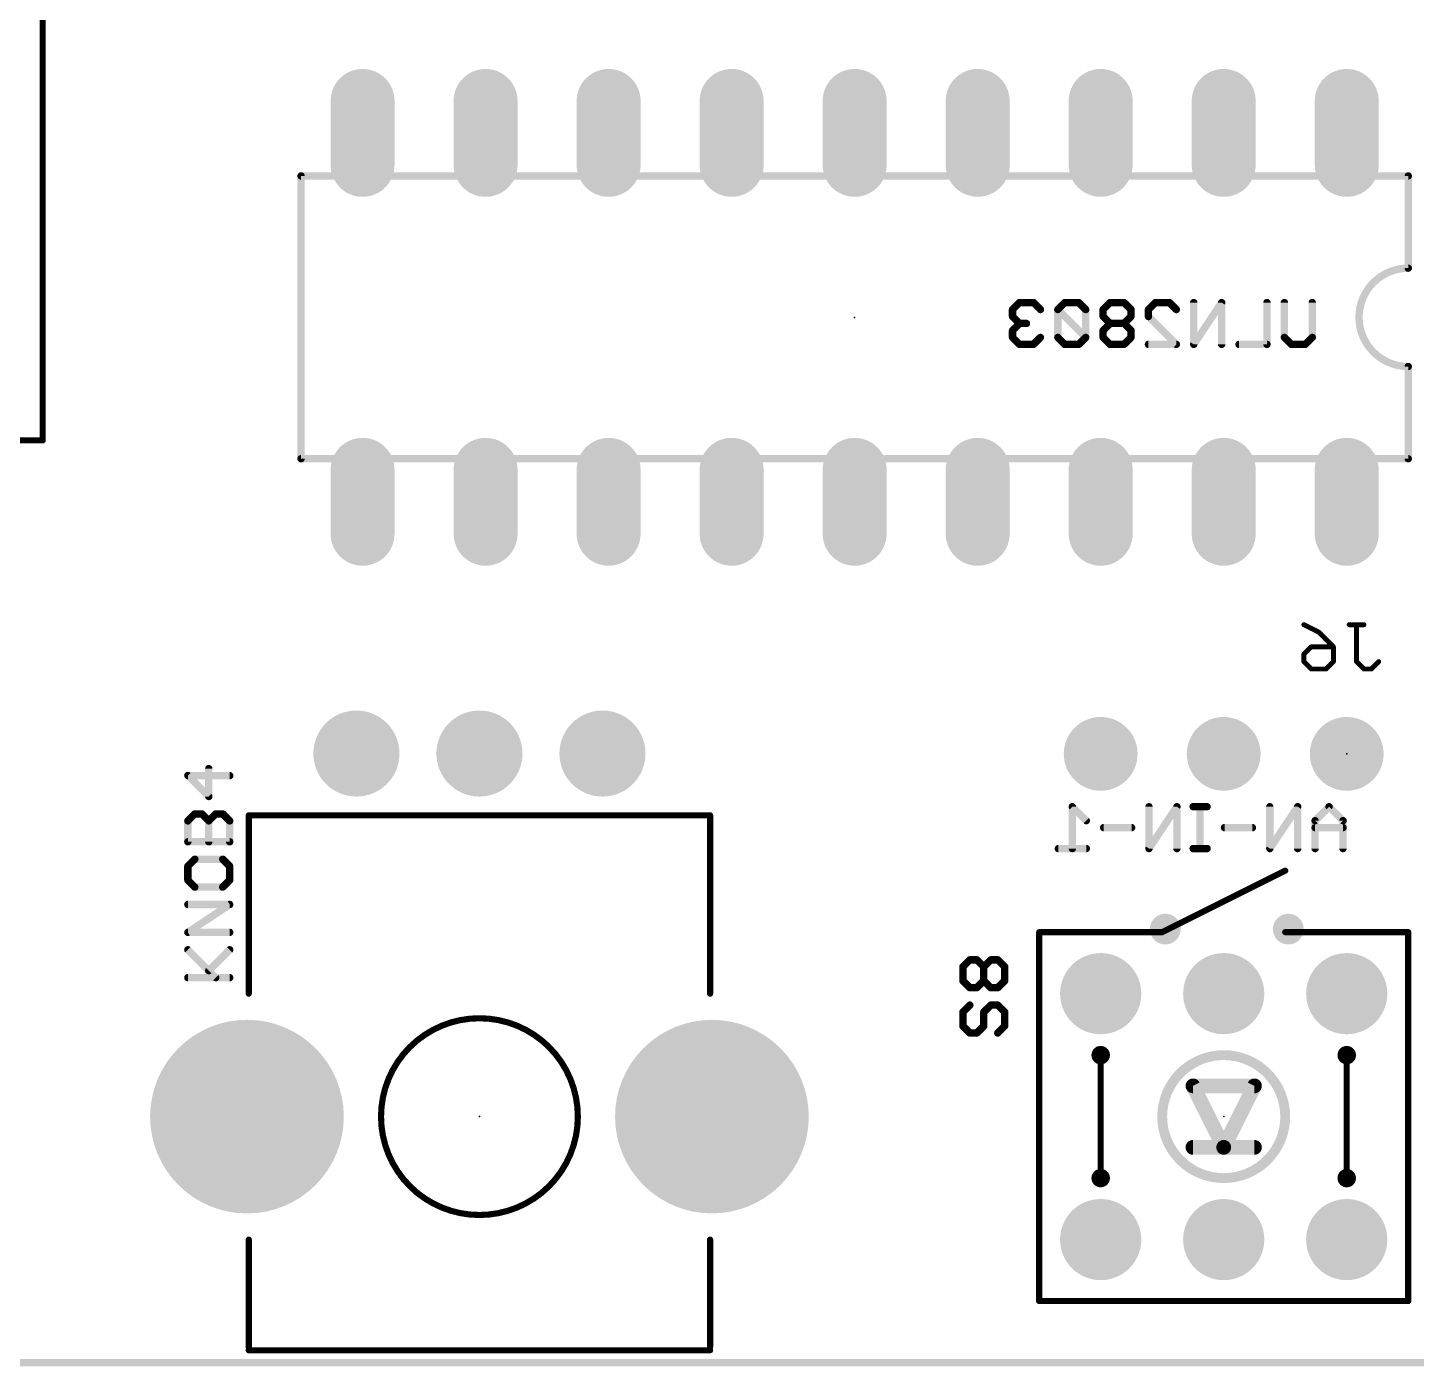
# Model space of a CAD drawing. Extents: x 0 to 144, y 0 to 53.
# Drawn here: x 95.96 to 124.63, y -0.08 to 27.57 of the extents above; entities that cross this region are included whole.
import ezdxf

# ---------------------------------------------------------------- set-up
doc = ezdxf.new("R2010")
doc.units = 0
for name, color, linetype in [('17', 94, 'CONTINUOUS'), ('20', 178, 'CONTINUOUS'), ('21', 250, 'CONTINUOUS'), ('22', 250, 'CONTINUOUS'), ('23', 178, 'CONTINUOUS'), ('24', 178, 'CONTINUOUS'), ('25', 250, 'CONTINUOUS'), ('26', 250, 'CONTINUOUS'), ('28', 250, 'CONTINUOUS'), ('52', 250, 'CONTINUOUS')]:
    doc.layers.add(name, color=color, linetype=linetype)

# ---------------------------------------------------------------- blocks, each defined once
blk = doc.blocks.new('LONGP100')
at = {"const_width": 1}
blk.add_lwpolyline([(-0.5, 0), (0.5, 0)], dxfattribs=at)
at = {"const_width": 0.5}
for points in [[(-0.5, 0.25, 1), (-0.5, -0.25)], [(0.5, -0.25, 1), (0.5, 0.25)]]:
    blk.add_lwpolyline(points, format="xyb", dxfattribs=at)
blk = doc.blocks.new('RECT')
blk.add_solid([(-0.5, -0.5), (0.5, -0.5), (-0.5, 0.5), (0.5, 0.5)])
blk = doc.blocks.new('ROUNDP')
at = {"const_width": 0.5}
blk.add_lwpolyline([(0, -0.25, 1), (0, 0.25, 1), (0, -0.25)], format="xyb", dxfattribs=at)

msp = doc.modelspace()

# ---------------------------------------------------------------- linework, layer by layer
at = {"layer": '20', "const_width": 0.1524}
msp.add_lwpolyline([(3.81, 0), (137.16, 0)], dxfattribs=at)
at = {"layer": '21'}
for points, const_width in [([(100.5523, 11.303, 1), (100.4887, 11.303)], 0.0635), ([(100.5205, 11.3348, 1), (100.5205, 11.2713)], 0.0635), ([(110.0773, 11.303, 1), (110.0138, 11.303)], 0.0635), ([(110.0455, 11.2713, 1), (110.0455, 11.3348)], 0.0635), ([(121.9342, 10.1316, 1), (121.9058, 10.1884)], 0.0635), ([(119.444, 8.8006, 1), (119.444, 9.1054, 1), (119.444, 8.8006)], 0.3302), ([(121.984, 8.8006, 1), (121.984, 9.1054, 1), (121.984, 8.8006)], 0.3302), ([(116.84, 8.9218, 1), (116.84, 8.8582)], 0.0635), ([(116.8718, 8.89, 1), (116.8083, 8.89)], 0.0635), ([(119.3658, 8.9184, 1), (119.3942, 8.8616)], 0.0635), ([(119.38, 8.8582, 1), (119.38, 8.9218)], 0.0635), ([(121.92, 8.9218, 1), (121.92, 8.8582)], 0.0635), ([(124.4918, 8.89, 1), (124.4283, 8.89)], 0.0635), ([(124.46, 8.8582, 1), (124.46, 8.9218)], 0.0635), ([(100.4887, 7.62, 1), (100.5523, 7.62)], 0.0635), ([(110.0138, 7.62, 1), (110.0773, 7.62)], 0.0635), ([(105.283, 3.048, 1), (105.283, 7.112, 1), (105.283, 3.048)], 0.127), ([(118.11, 6.223, 1), (118.11, 6.477, 1), (118.11, 6.223)], 0.127), ([(118.1418, 6.35, 1), (118.0782, 6.35)], 0.0635), ([(120.65, 3.81, 1), (120.65, 6.35, 1), (120.65, 3.81)], 0.2032), ([(123.19, 6.223, 1), (123.19, 6.477, 1), (123.19, 6.223)], 0.127), ([(123.2218, 6.35, 1), (123.1583, 6.35)], 0.0635), ([(120.015, 5.7912, 1), (120.015, 5.6388)], 0.1524), ([(120.0832, 5.7491, 1), (119.9468, 5.6809)], 0.1524), ([(121.3532, 5.6809, 1), (121.2168, 5.7491)], 0.1524), ([(121.285, 5.6388, 1), (121.285, 5.7912)], 0.1524), ([(120.015, 4.5212, 1), (120.015, 4.3688)], 0.1524), ([(120.65, 4.5212, 1), (120.65, 4.3688)], 0.1524), ([(120.65, 4.3688, 1), (120.65, 4.5212)], 0.1524), ([(121.285, 4.3688, 1), (121.285, 4.5212)], 0.1524), ([(120.5818, 4.4791, 1), (120.7182, 4.4109)], 0.1524), ([(120.5818, 4.4109, 1), (120.7182, 4.4791)], 0.1524), ([(118.11, 3.683, 1), (118.11, 3.937, 1), (118.11, 3.683)], 0.127), ([(118.0782, 3.81, 1), (118.1418, 3.81)], 0.0635), ([(123.19, 3.683, 1), (123.19, 3.937, 1), (123.19, 3.683)], 0.127), ([(123.1583, 3.81, 1), (123.2218, 3.81)], 0.0635), ([(100.5523, 2.54, 1), (100.4887, 2.54)], 0.0635), ([(110.0773, 2.54, 1), (110.0138, 2.54)], 0.0635), ([(116.84, 1.3017, 1), (116.84, 1.2383)], 0.0635), ([(116.8083, 1.27, 1), (116.8718, 1.27)], 0.0635), ([(124.4283, 1.27, 1), (124.4918, 1.27)], 0.0635), ([(124.46, 1.2383, 1), (124.46, 1.3017)], 0.0635), ([(100.4887, 0.3175, 1), (100.5523, 0.3175)], 0.0635), ([(100.5205, 0.2858, 1), (100.5205, 0.2223)], 0.0635), ([(110.0138, 0.3175, 1), (110.0773, 0.3175)], 0.0635), ([(110.0455, 0.2223, 1), (110.0455, 0.2858)], 0.0635)]:
    msp.add_lwpolyline(points, format="xyb", dxfattribs=dict(at, const_width=const_width))
for points, const_width in [([(110.0455, 11.303), (100.5205, 11.303)], 0.127), ([(100.5205, 11.303), (100.5205, 7.62)], 0.127), ([(110.0455, 11.303), (110.0455, 7.62)], 0.127), ([(119.38, 8.89), (121.92, 10.16)], 0.127), ([(116.84, 8.89), (116.84, 1.27)], 0.127), ([(116.84, 8.89), (119.38, 8.89)], 0.127), ([(121.92, 8.89), (124.46, 8.89)], 0.127), ([(124.46, 1.27), (124.46, 8.89)], 0.127), ([(118.11, 6.35), (118.11, 3.81)], 0.127), ([(123.19, 6.35), (123.19, 3.81)], 0.127), ([(121.285, 5.715), (120.015, 5.715)], 0.3048), ([(120.015, 5.715), (120.65, 4.445)], 0.3048), ([(120.65, 4.445), (121.285, 5.715)], 0.3048), ([(120.65, 4.445), (120.015, 4.445)], 0.3048), ([(121.285, 4.445), (120.65, 4.445)], 0.3048), ([(100.5205, 2.54), (100.5205, 0.3175)], 0.127), ([(110.0455, 2.54), (110.0455, 0.3175)], 0.127), ([(124.46, 1.27), (116.84, 1.27)], 0.127), ([(100.5205, 0.254), (110.0455, 0.254)], 0.127)]:
    msp.add_lwpolyline(points, dxfattribs=dict(at, const_width=const_width))
at = {"layer": '22'}
for points, const_width in [([(96.266, 36.83), (96.266, 19.05)], 0.127), ([(101.6, 24.511), (124.46, 24.511)], 0.1524), ([(101.6, 24.511), (101.6, 18.669)], 0.1524), ([(124.46, 24.511), (124.46, 22.606)], 0.1524), ([(124.46, 18.669), (124.46, 20.574)], 0.1524), ([(96.266, 19.05), (35.306, 19.05)], 0.127), ([(124.46, 18.669), (101.6, 18.669)], 0.1524)]:
    msp.add_lwpolyline(points, dxfattribs=dict(at, const_width=const_width))
for points, const_width in [([(101.6, 24.5491, 1), (101.6, 24.4729)], 0.0762), ([(101.6381, 24.511, 1), (101.5619, 24.511)], 0.0762), ([(124.4981, 24.511, 1), (124.4219, 24.511)], 0.0762), ([(124.46, 24.4729, 1), (124.46, 24.5491)], 0.0762), ([(124.46, 22.606, 1), (124.46, 20.574)], 0.1524), ([(124.46, 22.5679, 1), (124.46, 22.6441)], 0.0762), ([(124.4219, 22.606, 1), (124.4981, 22.606)], 0.0762), ([(124.4981, 20.574, 1), (124.4219, 20.574)], 0.0762), ([(124.46, 20.5359, 1), (124.46, 20.6121)], 0.0762), ([(96.2343, 19.05, 1), (96.2978, 19.05)], 0.0635), ([(96.266, 19.0183, 1), (96.266, 19.0817)], 0.0635), ([(101.6, 18.7071, 1), (101.6, 18.6309)], 0.0762), ([(101.5619, 18.669, 1), (101.6381, 18.669)], 0.0762), ([(124.4219, 18.669, 1), (124.4981, 18.669)], 0.0762), ([(124.46, 18.6309, 1), (124.46, 18.7071)], 0.0762)]:
    msp.add_lwpolyline(points, format="xyb", dxfattribs=dict(at, const_width=const_width))
at = {"layer": '23'}
for p in [(105.283, 5.08), (120.65, 5.08)]:
    msp.add_point(p, dxfattribs=at)
at = {"layer": '24'}
for p in [(113.03, 21.59), (123.19, 12.573)]:
    msp.add_point(p, dxfattribs=at)
at = {"layer": '25', "const_width": 0.1524}
for points in [[(99.6946, 11.6923), (99.6946, 12.2685)], [(100.1268, 12.1244), (99.2625, 12.1244)], [(99.2625, 12.1244), (99.6946, 11.6923)], [(99.2625, 11.1889), (99.4065, 11.333)], [(99.2625, 10.7568), (99.2625, 11.1889)], [(99.4065, 11.333), (99.5506, 11.333)], [(99.5506, 11.333), (99.6946, 11.1889)], [(99.6946, 11.1889), (99.8387, 11.333)], [(99.6946, 10.7568), (99.6946, 11.1889)], [(99.8387, 11.333), (99.9827, 11.333)], [(99.9827, 11.333), (100.1268, 11.1889)], [(100.1268, 11.1889), (100.1268, 10.7568)], [(100.1268, 10.7568), (99.2625, 10.7568)], [(99.4065, 10.3975), (99.2625, 10.2534)], [(99.2625, 10.2534), (99.2625, 9.9653)], [(99.9827, 10.3975), (99.4065, 10.3975)], [(100.1268, 10.2534), (99.9827, 10.3975)], [(100.1268, 9.9653), (100.1268, 10.2534)], [(99.2625, 9.9653), (99.4065, 9.8212)], [(99.9827, 9.8212), (100.1268, 9.9653)], [(99.4065, 9.8212), (99.9827, 9.8212)], [(99.2625, 8.8857), (100.1268, 9.4619)], [(100.1268, 9.4619), (99.2625, 9.4619)], [(100.1268, 8.8857), (99.2625, 8.8857)], [(99.8387, 7.9502), (99.2625, 8.5264)], [(99.6946, 8.0943), (100.1268, 8.5264)], [(115.2645, 8.1749), (115.4085, 8.3189)], [(115.4085, 8.3189), (115.5526, 8.3189)], [(115.5526, 8.3189), (115.6966, 8.1749)], [(115.6966, 8.1749), (115.8407, 8.3189)], [(115.8407, 8.3189), (115.9847, 8.3189)], [(115.9847, 8.3189), (116.1288, 8.1749)], [(115.2645, 7.8868), (115.2645, 8.1749)], [(115.6966, 7.8868), (115.6966, 8.1749)], [(116.1288, 8.1749), (116.1288, 7.8868)], [(99.2625, 7.9502), (100.1268, 7.9502)], [(115.4085, 7.7427), (115.2645, 7.8868)], [(115.5526, 7.7427), (115.4085, 7.7427)], [(115.6966, 7.8868), (115.5526, 7.7427)], [(115.8407, 7.7427), (115.6966, 7.8868)], [(115.9847, 7.7427), (115.8407, 7.7427)], [(116.1288, 7.8868), (115.9847, 7.7427)], [(115.4085, 7.3834), (115.2645, 7.2394)], [(115.6966, 7.2394), (115.8407, 7.3834)], [(115.8407, 7.3834), (115.9847, 7.3834)], [(115.9847, 7.3834), (116.1288, 7.2394)], [(115.2645, 7.2394), (115.2645, 6.9513)], [(115.6966, 6.9513), (115.6966, 7.2394)], [(116.1288, 7.2394), (116.1288, 6.9513)], [(115.2645, 6.9513), (115.4085, 6.8072)], [(115.4085, 6.8072), (115.5526, 6.8072)], [(115.5526, 6.8072), (115.6966, 6.9513)], [(116.1288, 6.9513), (115.9847, 6.8072)]]:
    msp.add_lwpolyline(points, dxfattribs=at)
at = {"layer": '25', "const_width": 0.0762}
for points in [[(99.7327, 12.2685, 1), (99.6565, 12.2685)], [(99.2894, 12.1514, 1), (99.2355, 12.0975)], [(99.2625, 12.1625, 1), (99.2625, 12.0863)], [(100.1268, 12.0863, 1), (100.1268, 12.1625)], [(99.6677, 11.6653, 1), (99.7216, 11.7192)], [(99.6565, 11.6923, 1), (99.7327, 11.6923)], [(99.2355, 11.2159, 1), (99.2894, 11.162)], [(99.3006, 11.1889, 1), (99.2244, 11.1889)], [(99.4065, 11.3711, 1), (99.4065, 11.2949)], [(99.4335, 11.306, 1), (99.3796, 11.3599)], [(99.5775, 11.3599, 1), (99.5236, 11.306)], [(99.5506, 11.2949, 1), (99.5506, 11.3711)], [(99.7327, 11.1889, 1), (99.6565, 11.1889)], [(99.6677, 11.2159, 1), (99.7216, 11.162)], [(99.6677, 11.162, 1), (99.7216, 11.2159)], [(99.8387, 11.3711, 1), (99.8387, 11.2949)], [(99.8656, 11.306, 1), (99.8117, 11.3599)], [(100.0097, 11.3599, 1), (99.9558, 11.306)], [(99.9827, 11.2949, 1), (99.9827, 11.3711)], [(100.1649, 11.1889, 1), (100.0887, 11.1889)], [(100.0999, 11.162, 1), (100.1537, 11.2159)], [(99.2625, 10.7949, 1), (99.2625, 10.7187)], [(99.2244, 10.7568, 1), (99.3006, 10.7568)], [(99.6565, 10.7568, 1), (99.7327, 10.7568)], [(100.0887, 10.7568, 1), (100.1649, 10.7568)], [(100.1268, 10.7187, 1), (100.1268, 10.7949)], [(99.3006, 10.2534, 1), (99.2244, 10.2534)], [(99.4065, 10.4356, 1), (99.4065, 10.3594)], [(99.4335, 10.3705, 1), (99.3796, 10.4244)], [(100.0097, 10.4244, 1), (99.9558, 10.3705)], [(99.9827, 10.3594, 1), (99.9827, 10.4356)], [(100.1649, 10.2534, 1), (100.0887, 10.2534)], [(99.2355, 10.2803, 1), (99.2894, 10.2265)], [(99.2894, 9.9922, 1), (99.2355, 9.9384)], [(100.0999, 10.2265, 1), (100.1537, 10.2803)], [(100.1537, 9.9384, 1), (100.0999, 9.9922)], [(99.2244, 9.9653, 1), (99.3006, 9.9653)], [(99.4065, 9.8593, 1), (99.4065, 9.7831)], [(99.3796, 9.7943, 1), (99.4335, 9.8482)], [(99.9558, 9.8482, 1), (100.0097, 9.7943)], [(99.9827, 9.7831, 1), (99.9827, 9.8593)], [(100.0887, 9.9653, 1), (100.1649, 9.9653)], [(99.2625, 9.5, 1), (99.2625, 9.4238)], [(100.1479, 9.4302, 1), (100.1057, 9.4936)], [(100.1268, 9.4238, 1), (100.1268, 9.5)], [(99.2413, 8.9174, 1), (99.2836, 8.854)], [(99.2625, 8.9238, 1), (99.2625, 8.8476)], [(100.1268, 8.8476, 1), (100.1268, 8.9238)], [(99.2894, 8.5534, 1), (99.2355, 8.4995)], [(100.1537, 8.4995, 1), (100.0999, 8.5534)], [(115.4085, 8.357, 1), (115.4085, 8.2808)], [(115.4355, 8.292, 1), (115.3816, 8.3459)], [(115.5795, 8.3459, 1), (115.5256, 8.292)], [(115.5526, 8.2808, 1), (115.5526, 8.357)], [(115.8407, 8.357, 1), (115.8407, 8.2808)], [(115.8676, 8.292, 1), (115.8137, 8.3459)], [(116.0117, 8.3459, 1), (115.9578, 8.292)], [(115.9847, 8.2808, 1), (115.9847, 8.357)], [(99.6677, 8.1212, 1), (99.7216, 8.0673)], [(115.2375, 8.2018, 1), (115.2914, 8.1479)], [(115.3026, 8.1749, 1), (115.2264, 8.1749)], [(115.7347, 8.1749, 1), (115.6585, 8.1749)], [(115.6697, 8.2018, 1), (115.7236, 8.1479)], [(115.6697, 8.1479, 1), (115.7236, 8.2018)], [(116.1669, 8.1749, 1), (116.0907, 8.1749)], [(116.1019, 8.1479, 1), (116.1557, 8.2018)], [(99.2625, 7.9883, 1), (99.2625, 7.9121)], [(99.8117, 7.9233, 1), (99.8656, 7.9771)], [(100.1268, 7.9121, 1), (100.1268, 7.9883)], [(115.2914, 7.9137, 1), (115.2375, 7.8598)], [(115.2264, 7.8868, 1), (115.3026, 7.8868)], [(115.4085, 7.7808, 1), (115.4085, 7.7046)], [(115.3816, 7.7158, 1), (115.4355, 7.7697)], [(115.5256, 7.7697, 1), (115.5795, 7.7158)], [(115.5526, 7.7046, 1), (115.5526, 7.7808)], [(115.7236, 7.9137, 1), (115.6697, 7.8598)], [(115.6585, 7.8868, 1), (115.7347, 7.8868)], [(115.7236, 7.8598, 1), (115.6697, 7.9137)], [(115.8407, 7.7808, 1), (115.8407, 7.7046)], [(115.8137, 7.7158, 1), (115.8676, 7.7697)], [(115.9578, 7.7697, 1), (116.0117, 7.7158)], [(115.9847, 7.7046, 1), (115.9847, 7.7808)], [(116.0907, 7.8868, 1), (116.1669, 7.8868)], [(116.1557, 7.8598, 1), (116.1019, 7.9137)], [(115.4355, 7.3565, 1), (115.3816, 7.4104)], [(115.8407, 7.4215, 1), (115.8407, 7.3453)], [(115.8676, 7.3565, 1), (115.8137, 7.4104)], [(116.0117, 7.4104, 1), (115.9578, 7.3565)], [(115.9847, 7.3453, 1), (115.9847, 7.4215)], [(115.2375, 7.2663, 1), (115.2914, 7.2124)], [(115.3026, 7.2394, 1), (115.2264, 7.2394)], [(115.7347, 7.2394, 1), (115.6585, 7.2394)], [(115.6697, 7.2663, 1), (115.7236, 7.2124)], [(116.1669, 7.2394, 1), (116.0907, 7.2394)], [(116.1019, 7.2124, 1), (116.1557, 7.2663)], [(115.2914, 6.9782, 1), (115.2375, 6.9243)], [(115.2264, 6.9513, 1), (115.3026, 6.9513)], [(115.4085, 6.8453, 1), (115.4085, 6.7691)], [(115.5526, 6.7691, 1), (115.5526, 6.8453)], [(115.6585, 6.9513, 1), (115.7347, 6.9513)], [(115.7236, 6.9243, 1), (115.6697, 6.9782)], [(116.0907, 6.9513, 1), (116.1669, 6.9513)], [(116.1557, 6.9243, 1), (116.1019, 6.9782)], [(115.3816, 6.7803, 1), (115.4355, 6.8341)], [(115.5256, 6.8341, 1), (115.5795, 6.7803)], [(115.9578, 6.8341, 1), (116.0117, 6.7803)]]:
    msp.add_lwpolyline(points, format="xyb", dxfattribs=at)
at = {"layer": '26', "const_width": 0.1016}
for points in [[(122.3048, 15.2408), (122.6098, 15.0883)], [(123.5453, 15.2408), (123.2403, 15.2408)], [(123.3928, 14.4781), (123.3928, 15.2408)], [(122.6098, 15.0883), (122.9149, 14.7832)], [(122.3048, 14.6307), (122.4573, 14.7832)], [(122.3048, 14.4781), (122.3048, 14.6307)], [(122.4573, 14.7832), (122.9149, 14.7832)], [(122.9149, 14.7832), (122.9149, 14.4781)], [(122.4573, 14.3256), (122.3048, 14.4781)], [(122.7624, 14.3256), (122.4573, 14.3256)], [(122.9149, 14.4781), (122.7624, 14.3256)], [(123.5453, 14.3256), (123.3928, 14.4781)], [(123.6979, 14.3256), (123.5453, 14.3256)], [(123.8504, 14.4781), (123.6979, 14.3256)]]:
    msp.add_lwpolyline(points, dxfattribs=at)
at = {"layer": '26', "const_width": 0.0508}
for points in [[(122.3161, 15.2635, 1), (122.2934, 15.2181)], [(123.2403, 15.2662, 1), (123.2403, 15.2154)], [(123.4182, 15.2408, 1), (123.3674, 15.2408)], [(123.5453, 15.2154, 1), (123.5453, 15.2662)], [(122.6278, 15.1062, 1), (122.5919, 15.0703)], [(122.5985, 15.0655, 1), (122.6212, 15.111)], [(122.3302, 14.6307, 1), (122.2794, 14.6307)], [(122.2868, 14.6486, 1), (122.3227, 14.6127)], [(122.4573, 14.8086, 1), (122.4573, 14.7578)], [(122.4753, 14.7652, 1), (122.4393, 14.8012)], [(122.9403, 14.7832, 1), (122.8895, 14.7832)], [(122.8969, 14.7652, 1), (122.9328, 14.8012)], [(122.9149, 14.7578, 1), (122.9149, 14.8086)], [(122.3227, 14.4961, 1), (122.2868, 14.4602)], [(122.2794, 14.4781, 1), (122.3302, 14.4781)], [(122.4573, 14.351, 1), (122.4573, 14.3002)], [(122.4393, 14.3076, 1), (122.4753, 14.3436)], [(122.7444, 14.3436, 1), (122.7803, 14.3076)], [(122.7624, 14.3002, 1), (122.7624, 14.351)], [(122.8895, 14.4781, 1), (122.9403, 14.4781)], [(122.9328, 14.4602, 1), (122.8969, 14.4961)], [(123.4108, 14.4961, 1), (123.3748, 14.4602)], [(123.3674, 14.4781, 1), (123.4182, 14.4781)], [(123.5453, 14.351, 1), (123.5453, 14.3002)], [(123.5274, 14.3076, 1), (123.5633, 14.3436)], [(123.6799, 14.3436, 1), (123.7158, 14.3076)], [(123.6979, 14.3002, 1), (123.6979, 14.351)], [(123.8684, 14.4602, 1), (123.8324, 14.4961)]]:
    msp.add_lwpolyline(points, format="xyb", dxfattribs=at)
at = {"layer": '28', "const_width": 0.0762}
for points in [[(116.2625, 21.7784, 1), (116.3164, 21.7245)], [(116.3276, 21.7515, 1), (116.2514, 21.7515)], [(116.4335, 21.9336, 1), (116.4335, 21.8574)], [(116.4605, 21.8686, 1), (116.4066, 21.9225)], [(116.7486, 21.9225, 1), (116.6947, 21.8686)], [(116.7216, 21.8574, 1), (116.7216, 21.9336)], [(116.8387, 21.7245, 1), (116.8926, 21.7784)], [(117.2519, 21.7784, 1), (117.198, 21.7245)], [(117.198, 21.7784, 1), (117.2519, 21.7245)], [(117.2631, 21.7515, 1), (117.1869, 21.7515)], [(117.369, 21.9336, 1), (117.369, 21.8574)], [(117.396, 21.8686, 1), (117.3421, 21.9225)], [(117.6841, 21.9225, 1), (117.6302, 21.8686)], [(117.6572, 21.8574, 1), (117.6572, 21.9336)], [(117.8393, 21.7515, 1), (117.7631, 21.7515)], [(117.7743, 21.7245, 1), (117.8281, 21.7784)], [(118.1986, 21.7515, 1), (118.1224, 21.7515)], [(118.1336, 21.7784, 1), (118.1874, 21.7245)], [(118.3046, 21.9336, 1), (118.3046, 21.8574)], [(118.3315, 21.8686, 1), (118.2776, 21.9225)], [(118.6196, 21.9225, 1), (118.5657, 21.8686)], [(118.5927, 21.8574, 1), (118.5927, 21.9336)], [(118.7748, 21.7515, 1), (118.6986, 21.7515)], [(118.7098, 21.7245, 1), (118.7637, 21.7784)], [(119.1341, 21.7515, 1), (119.0579, 21.7515)], [(119.0691, 21.7784, 1), (119.123, 21.7245)], [(119.2401, 21.9336, 1), (119.2401, 21.8574)], [(119.267, 21.8686, 1), (119.2131, 21.9225)], [(119.5551, 21.9225, 1), (119.5012, 21.8686)], [(119.5282, 21.8574, 1), (119.5282, 21.9336)], [(119.6453, 21.7245, 1), (119.6992, 21.7784)], [(120.0696, 21.8955, 1), (119.9934, 21.8955)], [(120.6459, 21.8955, 1), (120.5697, 21.8955)], [(120.6395, 21.8744, 1), (120.5761, 21.9167)], [(121.5814, 21.8955, 1), (121.5052, 21.8955)], [(121.9407, 21.8955, 1), (121.8645, 21.8955)], [(122.5169, 21.8955, 1), (122.4407, 21.8955)], [(116.3164, 21.6344, 1), (116.2625, 21.5805)], [(116.2514, 21.6074, 1), (116.3276, 21.6074)], [(116.4335, 21.5015, 1), (116.4335, 21.4253)], [(116.4605, 21.4364, 1), (116.4066, 21.4903)], [(116.4066, 21.4364, 1), (116.4605, 21.4903)], [(116.5776, 21.4253, 1), (116.5776, 21.5015)], [(118.1874, 21.6344, 1), (118.1336, 21.5805)], [(118.1224, 21.6074, 1), (118.1986, 21.6074)], [(118.3046, 21.5015, 1), (118.3046, 21.4253)], [(118.3315, 21.4364, 1), (118.2776, 21.4903)], [(118.2776, 21.4364, 1), (118.3315, 21.4903)], [(118.6196, 21.4903, 1), (118.5657, 21.4364)], [(118.5657, 21.4903, 1), (118.6196, 21.4364)], [(118.5927, 21.4253, 1), (118.5927, 21.5015)], [(118.6986, 21.6074, 1), (118.7748, 21.6074)], [(118.7637, 21.5805, 1), (118.7098, 21.6344)], [(119.123, 21.6344, 1), (119.0691, 21.5805)], [(119.0579, 21.6074, 1), (119.1341, 21.6074)], [(116.2625, 21.3463, 1), (116.3164, 21.2924)], [(116.3164, 21.2022, 1), (116.2625, 21.1483)], [(116.3276, 21.3193, 1), (116.2514, 21.3193)], [(116.8926, 21.1483, 1), (116.8387, 21.2022)], [(117.2519, 21.2022, 1), (117.198, 21.1483)], [(117.8281, 21.1483, 1), (117.7743, 21.2022)], [(117.7743, 21.1483, 1), (117.8281, 21.2022)], [(118.1986, 21.3193, 1), (118.1224, 21.3193)], [(118.1336, 21.3463, 1), (118.1874, 21.2924)], [(118.1874, 21.2022, 1), (118.1336, 21.1483)], [(118.7748, 21.3193, 1), (118.6986, 21.3193)], [(118.7098, 21.2924, 1), (118.7637, 21.3463)], [(118.7637, 21.1483, 1), (118.7098, 21.2022)], [(121.9295, 21.2022, 1), (121.8756, 21.1483)], [(122.5057, 21.1483, 1), (122.4519, 21.2022)], [(116.2514, 21.1753, 1), (116.3276, 21.1753)], [(116.4335, 21.0693, 1), (116.4335, 20.9931)], [(116.4066, 21.0043, 1), (116.4605, 21.0581)], [(116.6947, 21.0581, 1), (116.7486, 21.0043)], [(116.7216, 20.9931, 1), (116.7216, 21.0693)], [(117.1869, 21.1753, 1), (117.2631, 21.1753)], [(117.369, 21.0693, 1), (117.369, 20.9931)], [(117.3421, 21.0043, 1), (117.396, 21.0581)], [(117.6302, 21.0581, 1), (117.6841, 21.0043)], [(117.6572, 20.9931, 1), (117.6572, 21.0693)], [(117.7631, 21.1753, 1), (117.8393, 21.1753)], [(118.1224, 21.1753, 1), (118.1986, 21.1753)], [(118.3046, 21.0693, 1), (118.3046, 20.9931)], [(118.2776, 21.0043, 1), (118.3315, 21.0581)], [(118.5657, 21.0581, 1), (118.6196, 21.0043)], [(118.5927, 20.9931, 1), (118.5927, 21.0693)], [(118.6986, 21.1753, 1), (118.7748, 21.1753)], [(119.096, 21.0693, 1), (119.096, 20.9931)], [(119.6453, 21.0043, 1), (119.6992, 21.0581)], [(119.6722, 20.9931, 1), (119.6722, 21.0693)], [(119.9998, 21.0523, 1), (120.0632, 21.0101)], [(119.9934, 21.0312, 1), (120.0696, 21.0312)], [(120.5697, 21.0312, 1), (120.6459, 21.0312)], [(120.9671, 21.0693, 1), (120.9671, 20.9931)], [(121.5052, 21.0312, 1), (121.5814, 21.0312)], [(121.5433, 20.9931, 1), (121.5433, 21.0693)], [(121.8645, 21.1753, 1), (121.9407, 21.1753)], [(122.0466, 21.0693, 1), (122.0466, 20.9931)], [(122.0197, 21.0043, 1), (122.0736, 21.0581)], [(122.3078, 21.0581, 1), (122.3617, 21.0043)], [(122.3347, 20.9931, 1), (122.3347, 21.0693)], [(122.4407, 21.1753, 1), (122.5169, 21.1753)], [(117.5514, 11.5085, 1), (117.4975, 11.4546)], [(117.5625, 11.4815, 1), (117.4863, 11.4815)], [(119.1454, 11.4815, 1), (119.0692, 11.4815)], [(119.7217, 11.4815, 1), (119.6455, 11.4815)], [(119.7153, 11.4604, 1), (119.6519, 11.5027)], [(120.0191, 11.5196, 1), (120.0191, 11.4434)], [(120.2013, 11.4815, 1), (120.1251, 11.4815)], [(120.3072, 11.4434, 1), (120.3072, 11.5196)], [(121.6402, 11.4815, 1), (121.564, 11.4815)], [(122.2164, 11.4815, 1), (122.1402, 11.4815)], [(122.21, 11.4604, 1), (122.1466, 11.5027)], [(122.8526, 11.5085, 1), (122.7987, 11.4546)], [(122.8526, 11.4546, 1), (122.7987, 11.5085)], [(117.7856, 11.1665, 1), (117.8395, 11.2204)], [(122.5106, 11.2204, 1), (122.5645, 11.1665)], [(122.5757, 11.1934, 1), (122.4995, 11.1934)], [(123.1519, 11.1934, 1), (123.0757, 11.1934)], [(123.0869, 11.1665, 1), (123.1407, 11.2204)], [(118.1718, 11.0875, 1), (118.1718, 11.0113)], [(118.748, 11.0113, 1), (118.748, 11.0875)], [(120.6665, 11.0875, 1), (120.6665, 11.0113)], [(121.2428, 11.0113, 1), (121.2428, 11.0875)], [(122.5376, 11.0875, 1), (122.5376, 11.0113)], [(123.1138, 11.0113, 1), (123.1138, 11.0875)], [(117.2363, 10.6553, 1), (117.2363, 10.5791)], [(117.4863, 10.6172, 1), (117.5625, 10.6172)], [(117.8125, 10.5791, 1), (117.8125, 10.6553)], [(119.0756, 10.6383, 1), (119.139, 10.5961)], [(119.0692, 10.6172, 1), (119.1454, 10.6172)], [(119.6455, 10.6172, 1), (119.7217, 10.6172)], [(120.0191, 10.6553, 1), (120.0191, 10.5791)], [(120.1251, 10.6172, 1), (120.2013, 10.6172)], [(120.3072, 10.5791, 1), (120.3072, 10.6553)], [(121.5704, 10.6383, 1), (121.6338, 10.5961)], [(121.564, 10.6172, 1), (121.6402, 10.6172)], [(122.1402, 10.6172, 1), (122.2164, 10.6172)], [(122.4995, 10.6172, 1), (122.5757, 10.6172)], [(123.0757, 10.6172, 1), (123.1519, 10.6172)]]:
    msp.add_lwpolyline(points, format="xyb", dxfattribs=at)
at = {"layer": '28', "const_width": 0.1524}
for points in [[(116.4335, 21.8955), (116.2895, 21.7515)], [(116.2895, 21.7515), (116.2895, 21.6074)], [(116.7216, 21.8955), (116.4335, 21.8955)], [(116.8657, 21.7515), (116.7216, 21.8955)], [(117.369, 21.8955), (117.225, 21.7515)], [(117.225, 21.7515), (117.225, 21.1753)], [(117.8012, 21.1753), (117.225, 21.7515)], [(117.6572, 21.8955), (117.369, 21.8955)], [(117.8012, 21.7515), (117.6572, 21.8955)], [(117.8012, 21.1753), (117.8012, 21.7515)], [(118.3046, 21.8955), (118.1605, 21.7515)], [(118.1605, 21.7515), (118.1605, 21.6074)], [(118.5927, 21.8955), (118.3046, 21.8955)], [(118.7367, 21.7515), (118.5927, 21.8955)], [(118.7367, 21.6074), (118.7367, 21.7515)], [(119.096, 21.7515), (119.2401, 21.8955)], [(119.096, 21.6074), (119.096, 21.7515)], [(119.2401, 21.8955), (119.5282, 21.8955)], [(119.5282, 21.8955), (119.6722, 21.7515)], [(120.6078, 21.8955), (120.0315, 21.0312)], [(120.0315, 21.0312), (120.0315, 21.8955)], [(120.6078, 21.0312), (120.6078, 21.8955)], [(121.5433, 21.8955), (121.5433, 21.0312)], [(121.9026, 21.1753), (121.9026, 21.8955)], [(122.4788, 21.8955), (122.4788, 21.1753)], [(116.2895, 21.6074), (116.4335, 21.4634)], [(116.4335, 21.4634), (116.2895, 21.3193)], [(116.4335, 21.4634), (116.5776, 21.4634)], [(118.1605, 21.6074), (118.3046, 21.4634)], [(118.3046, 21.4634), (118.1605, 21.3193)], [(118.5927, 21.4634), (118.3046, 21.4634)], [(118.5927, 21.4634), (118.7367, 21.6074)], [(118.7367, 21.3193), (118.5927, 21.4634)], [(119.6722, 21.0312), (119.096, 21.6074)], [(116.2895, 21.3193), (116.2895, 21.1753)], [(116.2895, 21.1753), (116.4335, 21.0312)], [(116.7216, 21.0312), (116.8657, 21.1753)], [(117.225, 21.1753), (117.369, 21.0312)], [(117.6572, 21.0312), (117.8012, 21.1753)], [(118.1605, 21.3193), (118.1605, 21.1753)], [(118.1605, 21.1753), (118.3046, 21.0312)], [(118.5927, 21.0312), (118.7367, 21.1753)], [(118.7367, 21.1753), (118.7367, 21.3193)], [(122.0466, 21.0312), (121.9026, 21.1753)], [(122.4788, 21.1753), (122.3347, 21.0312)], [(116.4335, 21.0312), (116.7216, 21.0312)], [(117.369, 21.0312), (117.6572, 21.0312)], [(118.3046, 21.0312), (118.5927, 21.0312)], [(119.096, 21.0312), (119.6722, 21.0312)], [(121.5433, 21.0312), (120.9671, 21.0312)], [(122.3347, 21.0312), (122.0466, 21.0312)], [(117.8125, 11.1934), (117.5244, 11.4815)], [(117.5244, 11.4815), (117.5244, 10.6172)], [(119.6836, 11.4815), (119.1073, 10.6172)], [(119.1073, 10.6172), (119.1073, 11.4815)], [(119.6836, 10.6172), (119.6836, 11.4815)], [(120.3072, 11.4815), (120.0191, 11.4815)], [(120.1632, 10.6172), (120.1632, 11.4815)], [(122.1783, 11.4815), (121.6021, 10.6172)], [(121.6021, 10.6172), (121.6021, 11.4815)], [(122.1783, 10.6172), (122.1783, 11.4815)], [(122.8257, 11.4815), (122.5376, 11.1934)], [(123.1138, 11.1934), (122.8257, 11.4815)], [(122.5376, 11.1934), (122.5376, 10.6172)], [(123.1138, 10.6172), (123.1138, 11.1934)], [(118.748, 11.0494), (118.1718, 11.0494)], [(121.2428, 11.0494), (120.6665, 11.0494)], [(123.1138, 11.0494), (122.5376, 11.0494)], [(117.8125, 10.6172), (117.2363, 10.6172)], [(120.3072, 10.6172), (120.0191, 10.6172)]]:
    msp.add_lwpolyline(points, dxfattribs=at)

# ---------------------------------------------------------------- block references
at = {"layer": '17'}
for name, p, xscale, yscale, rotation in [('LONGP100', (102.87, 25.4), 1.3208, 1.3208, 90), ('LONGP100', (102.87, 25.4), 1.3208, 1.3208, 90), ('LONGP100', (105.41, 25.4), 1.3208, 1.3208, 90), ('LONGP100', (105.41, 25.4), 1.3208, 1.3208, 90), ('LONGP100', (107.95, 25.4), 1.3208, 1.3208, 90), ('LONGP100', (107.95, 25.4), 1.3208, 1.3208, 90), ('LONGP100', (110.49, 25.4), 1.3208, 1.3208, 90), ('LONGP100', (110.49, 25.4), 1.3208, 1.3208, 90), ('LONGP100', (113.03, 25.4), 1.3208, 1.3208, 90), ('LONGP100', (113.03, 25.4), 1.3208, 1.3208, 90), ('LONGP100', (115.57, 25.4), 1.3208, 1.3208, 90), ('LONGP100', (115.57, 25.4), 1.3208, 1.3208, 90), ('LONGP100', (118.11, 25.4), 1.3208, 1.3208, 90), ('LONGP100', (118.11, 25.4), 1.3208, 1.3208, 90), ('LONGP100', (120.65, 25.4), 1.3208, 1.3208, 90), ('LONGP100', (120.65, 25.4), 1.3208, 1.3208, 90), ('LONGP100', (123.19, 25.4), 1.3208, 1.3208, 90), ('LONGP100', (123.19, 25.4), 1.3208, 1.3208, 90), ('LONGP100', (102.87, 17.78), 1.3208, 1.3208, 90), ('LONGP100', (102.87, 17.78), 1.3208, 1.3208, 90), ('LONGP100', (105.41, 17.78), 1.3208, 1.3208, 90), ('LONGP100', (105.41, 17.78), 1.3208, 1.3208, 90), ('LONGP100', (107.95, 17.78), 1.3208, 1.3208, 90), ('LONGP100', (107.95, 17.78), 1.3208, 1.3208, 90), ('LONGP100', (110.49, 17.78), 1.3208, 1.3208, 90), ('LONGP100', (110.49, 17.78), 1.3208, 1.3208, 90), ('LONGP100', (113.03, 17.78), 1.3208, 1.3208, 90), ('LONGP100', (113.03, 17.78), 1.3208, 1.3208, 90), ('LONGP100', (115.57, 17.78), 1.3208, 1.3208, 90), ('LONGP100', (115.57, 17.78), 1.3208, 1.3208, 90), ('LONGP100', (118.11, 17.78), 1.3208, 1.3208, 90), ('LONGP100', (118.11, 17.78), 1.3208, 1.3208, 90), ('LONGP100', (120.65, 17.78), 1.3208, 1.3208, 90), ('LONGP100', (120.65, 17.78), 1.3208, 1.3208, 90), ('LONGP100', (123.19, 17.78), 1.3208, 1.3208, 90), ('LONGP100', (123.19, 17.78), 1.3208, 1.3208, 90), ('ROUNDP', (102.743, 12.58), 1.778, 1.778, 180), ('ROUNDP', (102.743, 12.58), 1.778, 1.778, 180), ('ROUNDP', (105.283, 12.58), 1.778, 1.778, 180), ('ROUNDP', (105.283, 12.58), 1.778, 1.778, 180), ('ROUNDP', (107.823, 12.58), 1.778, 1.778, 180), ('ROUNDP', (107.823, 12.58), 1.778, 1.778, 180), ('ROUNDP', (118.11, 12.573), 1.524, 1.524, 90), ('ROUNDP', (118.11, 12.573), 1.524, 1.524, 90), ('ROUNDP', (120.65, 12.573), 1.524, 1.524, 90), ('ROUNDP', (120.65, 12.573), 1.524, 1.524, 90), ('ROUNDP', (123.19, 12.573), 1.524, 1.524, 90), ('ROUNDP', (123.19, 12.573), 1.524, 1.524, 90), ('ROUNDP', (100.483, 5.08), 4, 4, 180), ('ROUNDP', (100.483, 5.08), 4, 4, 180), ('ROUNDP', (110.083, 5.08), 4, 4, 180), ('ROUNDP', (110.083, 5.08), 4, 4, 180)]:
    msp.add_blockref(name, p, dxfattribs=dict(at, xscale=xscale, yscale=yscale, rotation=rotation))
at = {"layer": '17', "xscale": 1.6764, "yscale": 1.6764}
for p in [(118.11, 7.62), (118.11, 7.62), (120.65, 7.62), (120.65, 7.62), (123.19, 7.62), (123.19, 7.62), (118.11, 2.54), (118.11, 2.54), (120.65, 2.54), (120.65, 2.54), (123.19, 2.54), (123.19, 2.54)]:
    msp.add_blockref('ROUNDP', p, dxfattribs=at)
at = {"layer": '52', "xscale": 0.508, "yscale": 0.508, "rotation": 180}
for p in [(118.11, 12.573), (120.65, 12.573), (123.19, 12.573)]:
    msp.add_blockref('RECT', p, dxfattribs=at)

doc.saveas('drawing.dxf')
